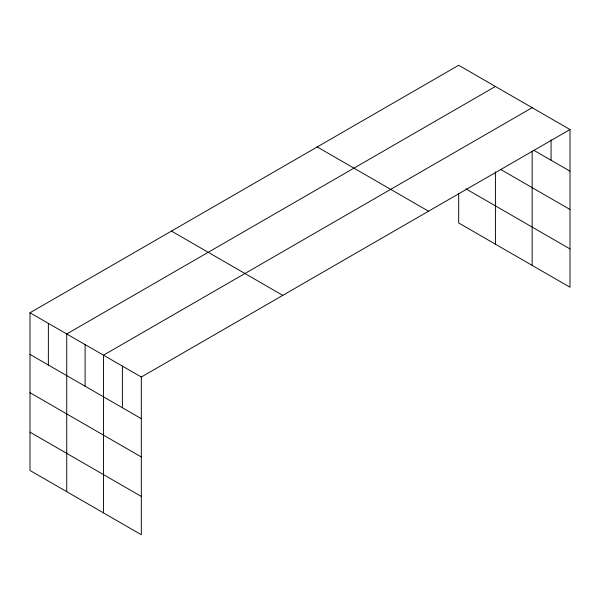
<?xml version="1.0" encoding="UTF-8"?>
<svg xmlns="http://www.w3.org/2000/svg" width="600" height="600" viewBox="0 0 600 600"><rect width="100%" height="100%" fill="white"/><g stroke="black" fill="none" stroke-linecap="round" stroke-linejoin="round"><path stroke-width="0.9" d="M570 129.54L141.315 377.032L141.315 534.727L30 470.46L30 312.765L458.685 65.273L570 129.54L570 287.235L458.685 222.968L458.685 193.785M495.42 86.475L66.735 333.975L66.735 491.67M532.155 107.685L103.47 355.185L103.47 512.88M533.73 150.233L570 171.172M501.007 169.642L570 209.475M465.87 188.812L570 248.933M317.22 146.947L428.535 211.215M171.465 231.09L282.78 295.358M30 312.765L141.315 377.032M30 354.405L141.315 418.673M30 392.707L141.315 456.975M30 432.165L141.315 496.433M551.077 139.89L551.077 160.252M532.155 151.148L532.155 265.38M495.42 171.795L495.42 244.17M122.392 366.112L122.392 407.745M85.102 344.58L85.102 386.22M48.367 323.37L48.367 365.01"/></g></svg>
